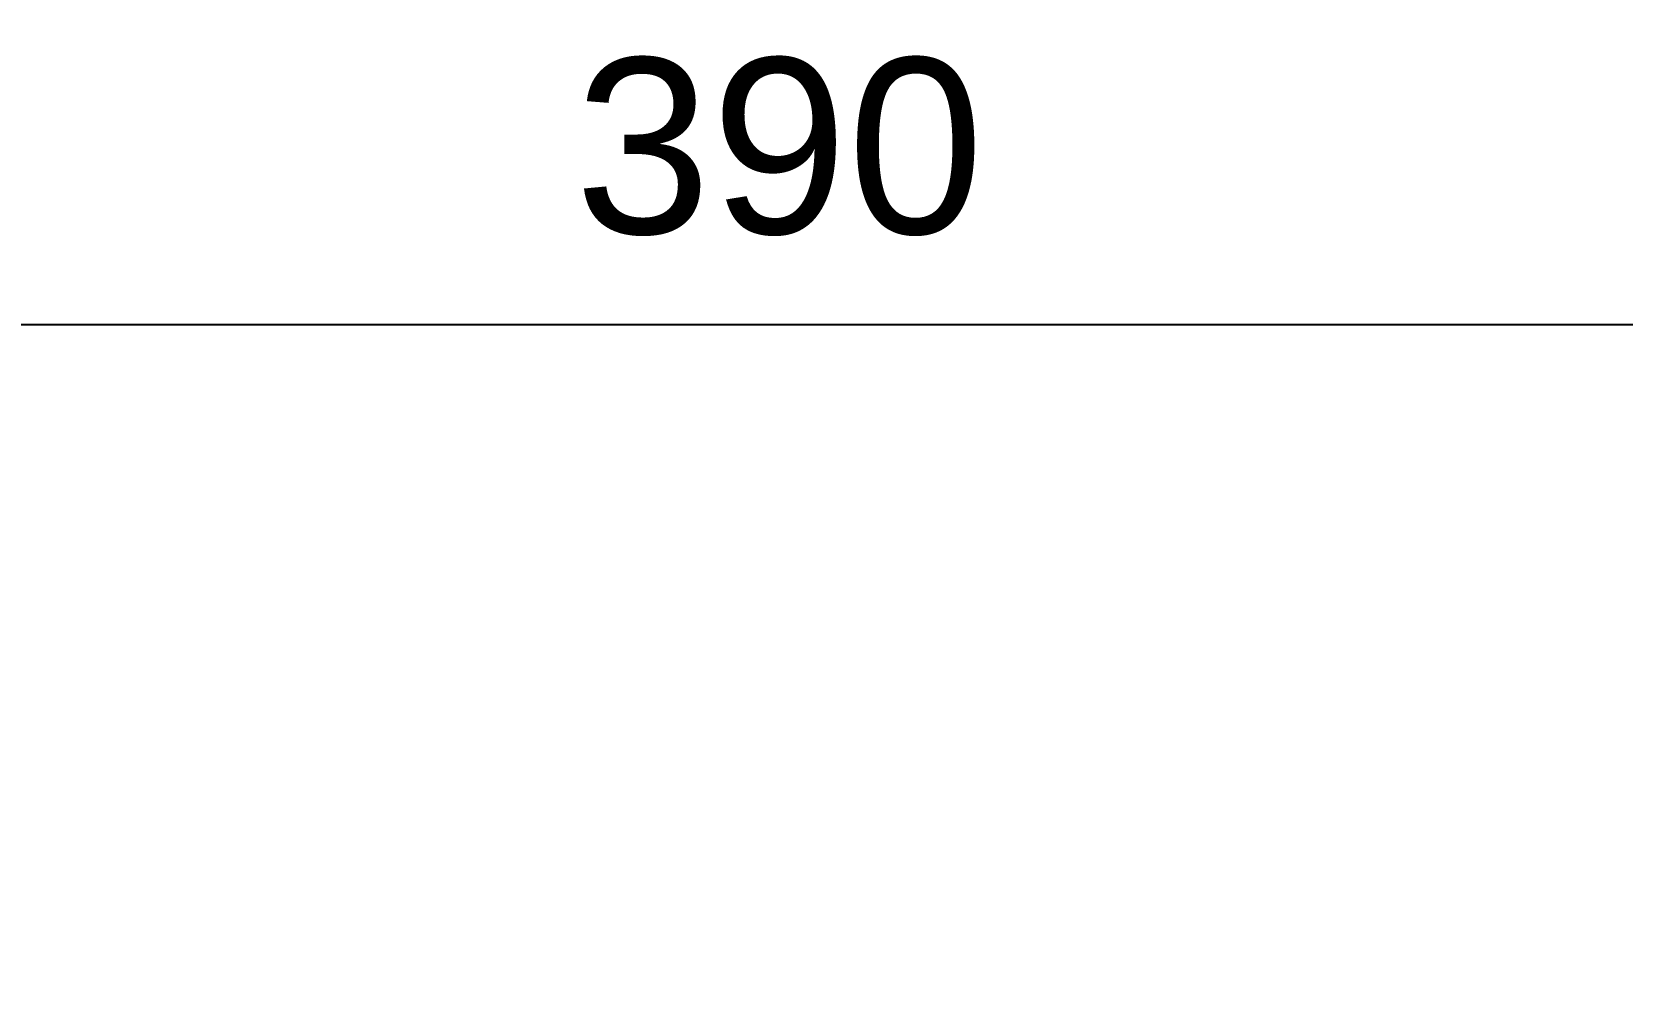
# Model space of a CAD drawing. Header units: millimetres. Extents: x 63 to 483, y 13 to 310.
# Drawn here: x 159.38 to 186.54, y 69.77 to 86.04 of the extents above; entities that cross this region are included whole.
import ezdxf

# ---------------------------------------------------------------- set-up
doc = ezdxf.new("R2010")
doc.units = ezdxf.units.MM
doc.layers.add('DIM', color=5, linetype='Continuous')
doc.styles.get("Standard").update_dxf_attribs({"font": 'arial.ttf'})
doc.dimstyles.new('사본 Standard', dxfattribs={"dimtxt": 2.5, "dimasz": 3, "dimexe": 1, "dimexo": 1, "dimgap": 0.9, "dimtad": 1, "dimdec": 1, "dimdsep": 46, "dimtxsty": 'Standard', "dimcen": 0.09, "dimclrd": 3, "dimclre": 3, "dimclrt": 2, "dimadec": 0, "dimazin": 0, "dimtfac": 1, "dimtdec": 1, "dimtmove": 0, "dimatfit": 3, "dimfxl": 1.25, "dimtolj": 1, "dimtzin": 0, "dimarcsym": 1})

# ---------------------------------------------------------------- blocks, each defined once
blk = doc.blocks.new('*D11')
at = {"layer": 'DIM', "linetype": 'ByBlock', "lineweight": -2, "transparency": 16777216}
for p, q in [((107.14, 61.321), (107.14, 82.036)), ((237.149, 61.351), (237.149, 82.036)), ((110.14, 81.036), (234.149, 81.036))]:
    blk.add_line(p, q, dxfattribs=at)
at = {"layer": 'DIM', "transparency": 16777216}
for points in [[(110.14, 81.536), (110.14, 80.536), (107.14, 81.036)], [(234.149, 81.536), (234.149, 80.536), (237.149, 81.036)]]:
    blk.add_solid(points, dxfattribs=at)
at = {"layer": 'DIM', "transparency": 16777216, "insert": (172.144, 84.069), "char_height": 3, "attachment_point": 5}
blk.add_mtext('\\A1;390', dxfattribs=at)

msp = doc.modelspace()

# ---------------------------------------------------------------- dimensions: what is measured, and where the dimension line sits
at = {"layer": 'DIM'}
dim = msp.add_linear_dim(base=(237.149, 81.036), p1=(107.14, 60.321), p2=(237.149, 60.351), text='390', dimstyle='사본 Standard', override={"dimtxt": 3, "dimgap": 1.5, "dimcen": 0, "dimclrd": 256, "dimclre": 256, "dimclrt": 256, "dimtofl": 0}, dxfattribs=at)
dim.commit()
dim.dimension.update_dxf_attribs({"geometry": '*D11', "text_midpoint": (172.144, 84.069)})

doc.saveas('drawing.dxf')
